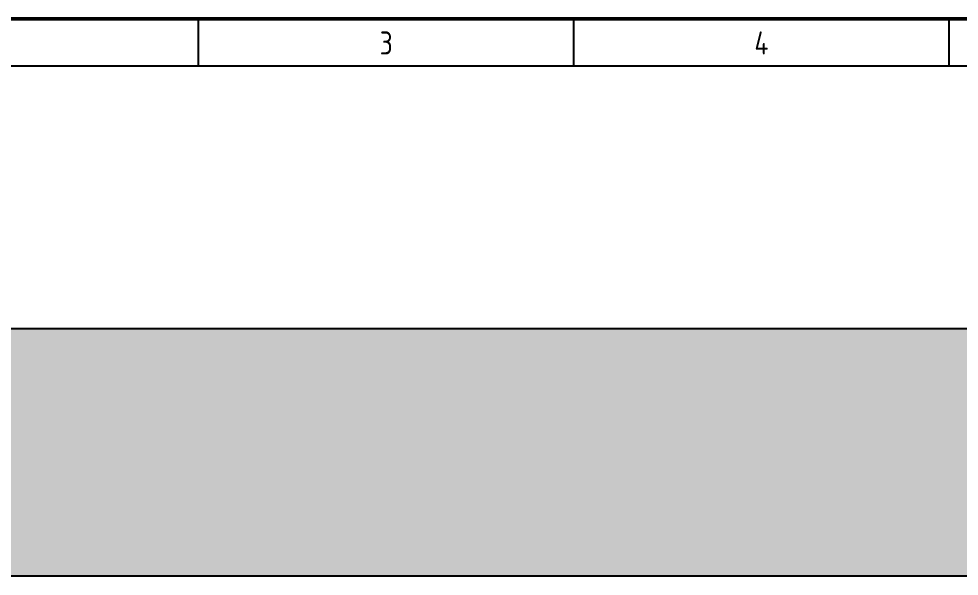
# Model space of a CAD drawing. Header units: millimetres. Extents: x 10 to 410, y 10 to 275.
# Drawn here: x 110.8 to 211.1, y 215.6 to 275 of the extents above; entities that cross this region are included whole.
import ezdxf
from ezdxf.enums import TextEntityAlignment as Align

# ---------------------------------------------------------------- set-up
doc = ezdxf.new("R2010")
doc.units = ezdxf.units.MM
doc.linetypes.add('Caddy_Solid', pattern=[0])
doc.styles.add('Caddy_Vectorfont1p', font='isocp___.ttf', dxfattribs={"width": 0.9})

# ---------------------------------------------------------------- blocks, each defined once
blk = doc.blocks.new('Blk1')
at = {"linetype": 'Caddy_Solid', "lineweight": 50}
blk.add_line((10, 275), (410, 275), dxfattribs=at)
at = {"linetype": 'Caddy_Solid', "lineweight": 25}
for p, q in [((130, 270), (130, 275)), ((170, 270), (170, 275)), ((210, 270), (210, 275)), ((15, 270), (405, 270))]:
    blk.add_line(p, q, dxfattribs=at)
at = {"lineweight": 25, "style": 'Caddy_Vectorfont1p', "width": 0.9}
for s, p in [('3', (150, 271.2)), ('4', (190, 271.2))]:
    blk.add_text(s, height=2.45, dxfattribs=at).set_placement(p, align=Align.CENTER)
blk = doc.blocks.new('Blk332')
at = {"linetype": 'Caddy_Solid', "lineweight": 25}
for p, q in [((63.9, 242), (393.5, 242)), ((393.5, 215.6), (63.9, 215.6))]:
    blk.add_line(p, q, dxfattribs=at)

msp = doc.modelspace()

# ---------------------------------------------------------------- hatches: boundary and pattern name
msp.add_hatch(color=9).paths.add_polyline_path([(63.9, 215.6), (393.5, 215.6), (393.5, 242), (63.9, 242)])

# ---------------------------------------------------------------- block references
for name in ['Blk1', 'Blk332']:
    msp.add_blockref(name, (0, 0, 1))

doc.saveas('drawing.dxf')
